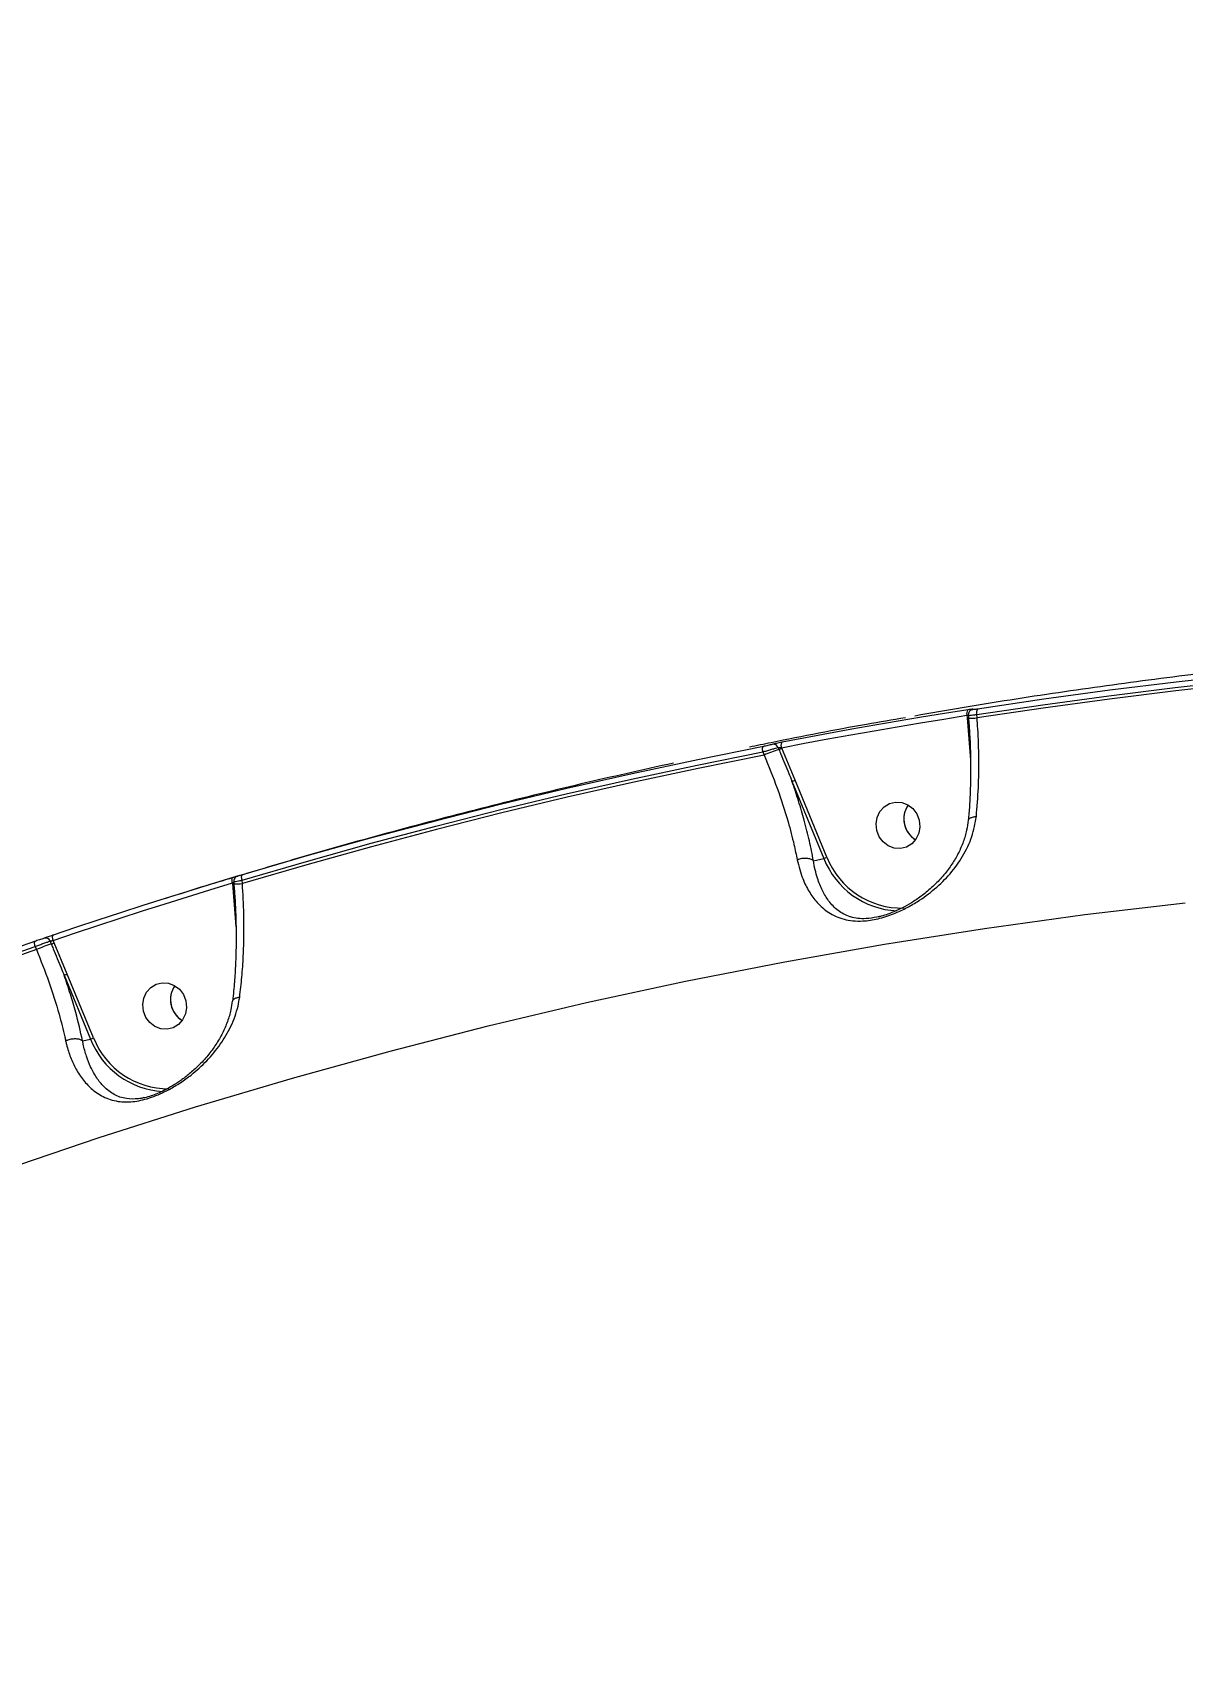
# Model space of a CAD drawing. Header units: millimetres. Extents: x -6328 to 5334, y -5037 to 4112.
# Drawn here: x -2797.9 to -2576.2, y 1556.2 to 1868.8 of the extents above; entities that cross this region are included whole.
import ezdxf

# ---------------------------------------------------------------- set-up
doc = ezdxf.new("R2010")
doc.units = ezdxf.units.MM
for name, color, linetype in [('DIKOM_ОБЪЕКТ', 7, 'Continuous'), ('DIKOM_РАЗМЕР_ЗОНА', 7, 'Continuous'), ('DIKOM_РАЗМЕР_ОБЪЕКТА', 7, 'Continuous')]:
    doc.layers.add(name, color=color, linetype=linetype)
doc.styles.add('style1', font='arial.ttf', dxfattribs={"width": 0.8})
doc.dimstyles.new('1-50', dxfattribs={"dimtxt": 300, "dimasz": 200, "dimexe": 100, "dimexo": 0, "dimgap": 100, "dimtad": 1, "dimtxsty": 'style1', "dimcen": 200, "dimclrd": 7, "dimclre": 7, "dimclrt": 7, "dimadec": 1, "dimazin": 2, "dimtfac": 1, "dimtmove": 0, "dimatfit": 2, "dimfxl": 0, "dimlwd": 25, "dimlwe": 18, "dimarcsym": 0})

# ---------------------------------------------------------------- blocks, each defined once
blk = doc.blocks.new('*D2')
at = {"layer": 'Defpoints', "color": 0, "transparency": 16777216}
for p in [(-5303.77, 2121.42), (-1621.11, 2121.42), (560.33, -2395.62)]:
    blk.add_point(p, dxfattribs=at)
at = {"layer": 'DIKOM_РАЗМЕР_ОБЪЕКТА', "color": 7, "lineweight": 18, "transparency": 16777216}
for p, q in [((-1621.11, 2121.42), (-5403.77, 2121.42)), ((560.33, -2395.62), (-5403.77, -2395.62))]:
    blk.add_line(p, q, dxfattribs=at)
at = {"layer": 'DIKOM_РАЗМЕР_ОБЪЕКТА', "color": 7, "lineweight": 25, "transparency": 16777216}
blk.add_line((-5303.77, -2195.62), (-5303.77, 1921.42), dxfattribs=at)
at = {"layer": 'DIKOM_РАЗМЕР_ОБЪЕКТА', "color": 7, "transparency": 16777216}
for points in [[(-5337.11, 1921.42), (-5270.44, 1921.42), (-5303.77, 2121.42)], [(-5337.11, -2195.62), (-5270.44, -2195.62), (-5303.77, -2395.62)]]:
    blk.add_solid(points, dxfattribs=at)
at = {"layer": 'DIKOM_РАЗМЕР_ОБЪЕКТА', "color": 7, "transparency": 16777216, "insert": (-5556.94, -137.1), "char_height": 300, "attachment_point": 5, "rotation": 90, "style": 'style1'}
blk.add_mtext('4500', dxfattribs=at)
blk = doc.blocks.new('*D3')
at = {"layer": 'Defpoints', "color": 0, "transparency": 16777216}
for p in [(-1814.92, 4111.71), (-5877.98, -3895.62), (33.33, -3895.62)]:
    blk.add_point(p, dxfattribs=at)
at = {"layer": 'DIKOM_РАЗМЕР_ЗОНА', "color": 7, "lineweight": 18, "transparency": 16777216}
for p, q in [((-1814.92, 4111.71), (-5977.98, 4111.71)), ((33.33, -3895.62), (-5977.98, -3895.62))]:
    blk.add_line(p, q, dxfattribs=at)
at = {"layer": 'DIKOM_РАЗМЕР_ЗОНА', "color": 7, "lineweight": 25, "transparency": 16777216}
blk.add_line((-5877.98, 3911.71), (-5877.98, -3695.62), dxfattribs=at)
at = {"layer": 'DIKOM_РАЗМЕР_ЗОНА', "color": 7, "transparency": 16777216}
for points in [[(-5911.31, 3911.71), (-5844.65, 3911.71), (-5877.98, 4111.71)], [(-5911.31, -3695.62), (-5844.65, -3695.62), (-5877.98, -3895.62)]]:
    blk.add_solid(points, dxfattribs=at)
at = {"layer": 'DIKOM_РАЗМЕР_ЗОНА', "color": 7, "transparency": 16777216, "insert": (-6131.15, 108.05), "char_height": 300, "attachment_point": 5, "rotation": 90, "style": 'style1'}
blk.add_mtext('8000', dxfattribs=at)

msp = doc.modelspace()

# ---------------------------------------------------------------- linework, layer by layer
at = {"layer": 'DIKOM_ОБЪЕКТ', "color": 7, "linetype": 'Continuous', "lineweight": 15}
for p, q in [((-2617.726, 1737.237), (-2617.683, 1736.729)), ((-2617.683, 1736.729), (-2617.18, 1730.234)), ((-2617.459, 1737.286), (-2617.41, 1736.703)), ((-2617.41, 1736.703), (-2617.409, 1736.699)), ((-2615.784, 1736.728), (-2615.84, 1737.387)), ((-2657.077, 1730.191), (-2656.821, 1729.568)), ((-2654.141, 1731.033), (-2653.986, 1730.657)), ((-2653.419, 1730.874), (-2653.47, 1731)), ((-2650.853, 1724.76), (-2653.419, 1730.874)), ((-2617.18, 1730.234), (-2617.047, 1728.638)), ((-2651.455, 1724.534), (-2645.313, 1709.649)), ((-2644.711, 1709.875), (-2650.853, 1724.76)), ((-2647.323, 1709.225), (-2645.313, 1709.649)), ((-2759.316, 1704.933), (-2759.305, 1704.798)), ((-2759.305, 1704.798), (-2758.791, 1698.178)), ((-2759.067, 1705.188), (-2759.032, 1704.772)), ((-2759.032, 1704.772), (-2759.031, 1704.769)), ((-2757.406, 1704.797), (-2757.462, 1705.469)), ((-2757.163, 1706.572), (-2757.384, 1706.506)), ((-2758.791, 1698.178), (-2758.651, 1696.495)), ((-2797.35, 1692.687), (-2797.098, 1692.076)), ((-2794.487, 1693.708), (-2794.263, 1693.165)), ((-2793.696, 1693.382), (-2793.89, 1693.853)), ((-2791.178, 1687.384), (-2793.696, 1693.382)), ((-2791.78, 1687.157), (-2786.694, 1674.831)), ((-2786.092, 1675.058), (-2791.178, 1687.384)), ((-2788.218, 1674.51), (-2786.694, 1674.831)), ((-2776.403, 1663.557), (-2776.653, 1663.491))]:
    msp.add_line(p, q, dxfattribs=at)
at = {"layer": 'DIKOM_ОБЪЕКТ', "color": 7, "linetype": 'Continuous', "lineweight": 15, "flags": 128}
for points in [[(-2615.84, 1737.387), (-2603.108, 1739.271), (-2590.354, 1741), (-2577.578, 1742.574), (-2564.782, 1743.993), (-2551.967, 1745.256), (-2539.136, 1746.364), (-2526.29, 1747.316), (-2513.431, 1748.113)], [(-2513.165, 1747.467), (-2526.051, 1746.672), (-2538.923, 1745.72), (-2551.781, 1744.611), (-2564.622, 1743.347), (-2577.444, 1741.926), (-2590.247, 1740.349), (-2603.027, 1738.616), (-2615.784, 1736.728)], [(-2513.173, 1749.178), (-2526.043, 1748.381), (-2538.9, 1747.428), (-2551.741, 1746.319), (-2564.566, 1745.055), (-2577.373, 1743.635), (-2590.16, 1742.059), (-2602.925, 1740.329), (-2615.666, 1738.443)], [(-2617.553, 1738.293), (-2622.036, 1737.58), (-2626.517, 1736.848), (-2630.994, 1736.096), (-2635.467, 1735.326), (-2639.938, 1734.536), (-2644.404, 1733.727), (-2648.868, 1732.898), (-2653.327, 1732.051)], [(-2616.861, 1738.293), (-2616.785, 1738.325), (-2616.61, 1738.371)], [(-2653.47, 1731), (-2649.015, 1731.846), (-2644.555, 1732.674), (-2640.092, 1733.482), (-2635.626, 1734.271), (-2631.156, 1735.041), (-2626.682, 1735.792), (-2622.206, 1736.524), (-2617.726, 1737.237)], [(-2653.47, 1731), (-2653.501, 1731.188), (-2653.517, 1731.373), (-2653.519, 1731.546), (-2653.506, 1731.702), (-2653.479, 1731.835), (-2653.439, 1731.94), (-2653.388, 1732.013), (-2653.327, 1732.051)], [(-2757.462, 1705.469), (-2745.05, 1709.095), (-2732.595, 1712.569), (-2720.101, 1715.89), (-2707.567, 1719.058), (-2694.996, 1722.073), (-2682.39, 1724.933), (-2669.75, 1727.639), (-2657.077, 1730.191)], [(-2656.938, 1731.241), (-2669.621, 1728.687), (-2682.272, 1725.979), (-2694.888, 1723.116), (-2707.47, 1720.099), (-2720.014, 1716.929), (-2732.519, 1713.605), (-2744.984, 1710.128), (-2757.406, 1706.499)], [(-2656.821, 1729.568), (-2669.519, 1727.013), (-2682.184, 1724.303), (-2694.816, 1721.437), (-2707.412, 1718.417), (-2719.97, 1715.242), (-2732.49, 1711.914), (-2744.969, 1708.432), (-2757.406, 1704.797)], [(-2657.077, 1730.191), (-2657.108, 1730.378), (-2657.125, 1730.562), (-2657.127, 1730.735), (-2657.115, 1730.89), (-2657.089, 1731.023), (-2657.05, 1731.128), (-2656.999, 1731.202), (-2656.938, 1731.241)], [(-2635.115, 1715.035), (-2635.248, 1716.308), (-2635.038, 1717.56), (-2634.504, 1718.688), (-2633.688, 1719.602), (-2632.657, 1720.228), (-2631.493, 1720.514), (-2630.292, 1720.438), (-2629.151, 1720.006), (-2628.162, 1719.253), (-2627.405, 1718.24), (-2626.941, 1717.048), (-2626.809, 1715.775), (-2627.018, 1714.524), (-2627.552, 1713.396), (-2628.368, 1712.482), (-2629.4, 1711.856), (-2630.563, 1711.569), (-2631.764, 1711.645), (-2632.905, 1712.077), (-2633.895, 1712.831), (-2634.652, 1713.844), (-2635.115, 1715.035)], [(-2793.89, 1693.853), (-2789.588, 1695.303), (-2785.281, 1696.735), (-2780.968, 1698.147), (-2776.649, 1699.542), (-2772.324, 1700.918), (-2767.994, 1702.275), (-2763.658, 1703.613), (-2759.316, 1704.933)], [(-2759.261, 1705.963), (-2763.606, 1704.642), (-2767.945, 1703.302), (-2772.279, 1701.944), (-2776.607, 1700.567), (-2780.93, 1699.172), (-2785.247, 1697.758), (-2789.558, 1696.325), (-2793.863, 1694.874)], [(-2759.316, 1704.933), (-2759.363, 1705.118), (-2759.395, 1705.298), (-2759.412, 1705.468), (-2759.413, 1705.621), (-2759.397, 1705.751), (-2759.365, 1705.853), (-2759.319, 1705.925), (-2759.261, 1705.963)], [(-2757.462, 1705.469), (-2757.508, 1705.653), (-2757.54, 1705.833), (-2757.557, 1706.002), (-2757.557, 1706.155), (-2757.541, 1706.285), (-2757.51, 1706.388), (-2757.465, 1706.46), (-2757.406, 1706.499)], [(-2929.346, 1595.885), (-2911.801, 1604.584), (-2894.103, 1612.944), (-2876.26, 1620.963), (-2858.276, 1628.638), (-2840.157, 1635.967), (-2821.909, 1642.947), (-2803.538, 1649.577), (-2785.05, 1655.853), (-2766.451, 1661.774), (-2747.746, 1667.339), (-2728.941, 1672.545), (-2710.043, 1677.391), (-2691.057, 1681.875), (-2671.99, 1685.995), (-2652.848, 1689.751), (-2633.637, 1693.142), (-2614.362, 1696.165), (-2595.03, 1698.821), (-2575.647, 1701.108)], [(-2793.89, 1693.853), (-2793.942, 1694.036), (-2793.98, 1694.215), (-2794.001, 1694.383), (-2794.006, 1694.534), (-2793.994, 1694.663), (-2793.965, 1694.765), (-2793.921, 1694.836), (-2793.863, 1694.874)], [(-2797.326, 1693.706), (-2809.497, 1689.457), (-2821.617, 1685.059), (-2833.685, 1680.513), (-2845.7, 1675.82), (-2857.661, 1670.981), (-2869.565, 1665.995), (-2881.411, 1660.865), (-2893.198, 1655.589)], [(-2893.142, 1654.601), (-2881.365, 1659.872), (-2869.528, 1664.999), (-2857.634, 1669.98), (-2845.683, 1674.816), (-2833.678, 1679.505), (-2821.62, 1684.046), (-2809.51, 1688.441), (-2797.35, 1692.687)], [(-2797.098, 1692.076), (-2809.283, 1687.822), (-2821.418, 1683.419), (-2833.501, 1678.867), (-2845.53, 1674.168), (-2857.505, 1669.321), (-2869.423, 1664.328), (-2881.283, 1659.189), (-2893.084, 1653.905)], [(-2797.35, 1692.687), (-2797.402, 1692.869), (-2797.44, 1693.047), (-2797.462, 1693.214), (-2797.467, 1693.365), (-2797.456, 1693.494), (-2797.428, 1693.596), (-2797.384, 1693.668), (-2797.326, 1693.706)], [(-2776.496, 1680.218), (-2776.628, 1681.491), (-2776.419, 1682.742), (-2775.884, 1683.871), (-2775.069, 1684.785), (-2774.037, 1685.41), (-2772.874, 1685.697), (-2771.673, 1685.621), (-2770.531, 1685.189), (-2769.542, 1684.436), (-2768.785, 1683.422), (-2768.321, 1682.231), (-2768.189, 1680.958), (-2768.398, 1679.706), (-2768.933, 1678.578), (-2769.749, 1677.664), (-2770.78, 1677.038), (-2771.943, 1676.752), (-2773.145, 1676.828), (-2774.286, 1677.26), (-2775.275, 1678.013), (-2776.032, 1679.026), (-2776.496, 1680.218)]]:
    msp.add_lwpolyline(points, dxfattribs=at)
at = {"layer": 'DIKOM_ОБЪЕКТ', "color": 7, "linetype": 'Continuous', "lineweight": 15}
for centre, radius, start, end in [((-2616.705, 1737.612), 1.088, 141.23, 200.18669), ((-2614.806, 1737.76), 1.099, 141.54125, 199.84553), ((-2617.392, 1732.96), 3.78, 90.33199, 94.42647), ((-2616.758, 1745.756), 9.08, 265.89034, 276.15739), ((-2646.211, 1706.163), 25.698, 107.61132, 114.38579), ((-2655.02, 1730.724), 0.932, 19.37849, 97.01743), ((-2655.541, 1735.555), 5.14, 287.61132, 294.38579), ((-2652.696, 1728.746), 4.391, 286.41433, 294.81148), ((-2625.216, 1717.267), 4.678, 145.03347, 238.77963), ((-2625.276, 1717.294), 4.614, 144.87837, 194.14495), ((-2625.25, 1717.222), 4.622, 193.20308, 238.84923), ((-2646.554, 1713.861), 4.392, 286.41461, 294.8113), ((-2630.352, 1715.528), 15.432, 201.48899, 271.60267), ((-2630.423, 1715.554), 16.018, 201.63131, 266.99379), ((-2759.013, 1701.029), 3.78, 90.33199, 94.42647), ((-2758.378, 1713.779), 9.034, 265.85303, 276.17403), ((-2795.357, 1693.401), 0.923, 19.44044, 104.94853), ((-2786.487, 1668.671), 25.698, 107.61132, 114.38579), ((-2795.818, 1698.063), 5.14, 287.61132, 294.38579), ((-2793.021, 1691.37), 4.391, 286.41433, 294.81148), ((-2766.597, 1682.45), 4.678, 145.03373, 238.77936), ((-2766.657, 1682.477), 4.614, 144.87837, 194.14495), ((-2766.63, 1682.405), 4.622, 193.20308, 238.84923), ((-2787.935, 1679.044), 4.392, 286.41461, 294.8113), ((-2771.795, 1680.743), 16.028, 201.64208, 266.41291), ((-2771.717, 1680.723), 15.45, 201.51058, 270.4632)]:
    msp.add_arc(centre, radius, start, end, dxfattribs=at)
for points, knots in [([(-2540.521, 1748.728), (-2541.778, 1748.619), (-2549.261, 1747.97), (-2562.94, 1746.473), (-2581.55, 1744.228), (-2600.111, 1741.625), (-2615.514, 1739.259), (-2624.707, 1737.639), (-2627.749, 1737.103)], [0, 0, 0, 0, 0.0429913, 0.2559544, 0.4688935, 0.6818117, 0.8947122, 1, 1, 1, 1]), ([(-2616.61, 1738.371), (-2616.605, 1738.373), (-2616.573, 1738.389), (-2616.587, 1738.407), (-2616.772, 1738.399), (-2617.1, 1738.362), (-2617.402, 1738.316), (-2617.553, 1738.293)], [0, 0, 0, 0, 0.0385716, 0.2780899, 0.5183557, 0.7592314, 1, 1, 1, 1]), ([(-2616.86, 1738.292), (-2616.867, 1738.29), (-2616.917, 1738.27), (-2617.058, 1738.185), (-2617.248, 1738.011), (-2617.405, 1737.744), (-2617.481, 1737.482), (-2617.452, 1737.326), (-2617.444, 1737.287)], [0, 0, 0, 0, 0.0234569, 0.1897568, 0.39626, 0.6342494, 0.9064332, 1, 1, 1, 1]), ([(-2615.666, 1738.443), (-2615.817, 1738.421), (-2616.119, 1738.377), (-2616.448, 1738.341), (-2616.633, 1738.335), (-2616.647, 1738.353), (-2616.614, 1738.369), (-2616.61, 1738.371)], [0, 0, 0, 0, 0.240665, 0.4814361, 0.721633, 0.9612014, 1, 1, 1, 1]), ([(-2629.602, 1736.781), (-2632.095, 1736.352), (-2640.744, 1734.865), (-2650.756, 1732.961), (-2658.253, 1731.388), (-2659.638, 1731.097)], [0, 0, 0, 0, 0.2482694, 0.8611478, 1, 1, 1, 1]), ([(-2617.726, 1737.237), (-2617.677, 1737.253), (-2617.581, 1737.285), (-2617.491, 1737.313), (-2617.468, 1737.317), (-2617.464, 1737.318)], [0, 0, 0, 0, 0.4517685, 0.8987936, 1, 1, 1, 1]), ([(-2617.437, 1736.697), (-2617.366, 1735.804), (-2617.197, 1733.704), (-2617.057, 1730.385), (-2616.999, 1726.775), (-2617.059, 1723.219), (-2617.206, 1719.943), (-2617.386, 1717.92), (-2617.467, 1717.008)], [0, 0, 0, 0, 0.1330714, 0.31261, 0.4928268, 0.6730833, 0.8527435, 1, 1, 1, 1]), ([(-2617.425, 1737.289), (-2617.428, 1737.28), (-2617.437, 1737.256), (-2617.136, 1737.262), (-2616.598, 1737.302), (-2616.092, 1737.359), (-2615.84, 1737.387)], [0, 0, 0, 0, 0.1646168, 0.4427577, 0.721516, 1, 1, 1, 1]), ([(-2615.916, 1717.738), (-2615.764, 1719.572), (-2615.466, 1723.172), (-2615.394, 1728.881), (-2615.541, 1733.406), (-2615.733, 1736.03), (-2615.784, 1736.728)], [0, 0, 0, 0, 0.3028924, 0.5944611, 0.8920287, 1, 1, 1, 1]), ([(-2653.327, 1732.051), (-2653.364, 1732.044), (-2653.558, 1732.006), (-2653.933, 1731.93), (-2654.42, 1731.825), (-2654.851, 1731.725), (-2655.04, 1731.674), (-2655.134, 1731.649)], [0, 0, 0, 0, 0.0557734, 0.2968037, 0.5326623, 0.7662387, 1, 1, 1, 1]), ([(-2657.077, 1730.191), (-2657.019, 1730.207), (-2656.707, 1730.297), (-2656.102, 1730.472), (-2655.313, 1730.699), (-2654.608, 1730.901), (-2654.297, 1730.989), (-2654.141, 1731.033)], [0, 0, 0, 0, 0.0547627, 0.2944094, 0.5301252, 0.7646885, 1, 1, 1, 1]), ([(-2655.134, 1731.649), (-2655.228, 1731.623), (-2655.417, 1731.572), (-2655.848, 1731.47), (-2656.334, 1731.363), (-2656.709, 1731.286), (-2656.902, 1731.248), (-2656.938, 1731.241)], [0, 0, 0, 0, 0.2340719, 0.4679654, 0.7039629, 0.944859, 1, 1, 1, 1]), ([(-2656.821, 1729.568), (-2655.953, 1727.437), (-2654.191, 1723.113), (-2652.339, 1717.309), (-2651.13, 1712.73), (-2650.647, 1710.365), (-2650.451, 1709.4)], [0, 0, 0, 0, 0.3072584, 0.6233184, 0.8463529, 1, 1, 1, 1]), ([(-2654.141, 1731.033), (-2654.108, 1731.039), (-2654.042, 1731.053), (-2653.882, 1731.052), (-2653.701, 1731.038), (-2653.56, 1731.017), (-2653.485, 1731.002), (-2653.47, 1731)], [0, 0, 0, 0, 0.2178619, 0.443589, 0.6835988, 0.9397725, 1, 1, 1, 1]), ([(-2653.986, 1730.657), (-2653.859, 1730.349), (-2653.224, 1728.813), (-2652.368, 1726.777), (-2651.661, 1725.04), (-2651.455, 1724.534)], [0, 0, 0, 0, 0.1504218, 0.7521282, 1, 1, 1, 1]), ([(-2674.27, 1728.036), (-2680.216, 1726.712), (-2692.258, 1724.03), (-2710.307, 1719.607), (-2728.429, 1714.852), (-2744.088, 1710.5), (-2753.669, 1707.613), (-2757.27, 1706.528)], [0, 0, 0, 0, 0.2131044, 0.431556, 0.6500078, 0.8684629, 1, 1, 1, 1]), ([(-2647.323, 1709.225), (-2647.565, 1710.48), (-2648.052, 1713.003), (-2649.037, 1716.873), (-2650.158, 1720.727), (-2651.021, 1723.261), (-2651.455, 1724.534)], [0, 0, 0, 0, 0.2595447, 0.5218385, 0.7598795, 1, 1, 1, 1]), ([(-2650.451, 1709.4), (-2650.133, 1708.147), (-2649.558, 1705.874), (-2648.192, 1703.204), (-2646.557, 1700.961), (-2644.409, 1699.092), (-2642.062, 1698.013), (-2639.759, 1697.595), (-2637.602, 1697.546), (-2634.888, 1697.952), (-2632.039, 1698.868), (-2629.505, 1700.019), (-2626.793, 1701.565), (-2623.845, 1703.734), (-2620.889, 1706.655), (-2618.444, 1710.034), (-2616.624, 1713.743), (-2616.147, 1716.437), (-2615.916, 1717.738)], [0, 0, 0, 0, 0.0785517, 0.1424077, 0.2076086, 0.2856911, 0.3665348, 0.4050987, 0.4448429, 0.4974371, 0.549685, 0.5917849, 0.6349331, 0.7063605, 0.7797217, 0.8533218, 0.9291388, 1, 1, 1, 1]), ([(-2617.505, 1717.022), (-2617.587, 1716.374), (-2617.767, 1714.956), (-2618.41, 1712.814), (-2619.351, 1710.609), (-2620.605, 1708.487), (-2622.153, 1706.431), (-2623.984, 1704.482), (-2625.96, 1702.783), (-2627.897, 1701.409), (-2629.677, 1700.355), (-2631.346, 1699.534), (-2632.866, 1698.943), (-2633.947, 1698.583), (-2634.472, 1698.477), (-2634.57, 1698.457)], [0, 0, 0, 0, 0.0760901, 0.1664002, 0.2597586, 0.3552307, 0.453395, 0.5571998, 0.6602201, 0.744942, 0.8179094, 0.8820893, 0.939999, 0.9887736, 1, 1, 1, 1]), ([(-2617.426, 1717.007), (-2617.406, 1717.093), (-2617.36, 1717.287), (-2616.962, 1717.53), (-2616.469, 1717.67), (-2616.095, 1717.722), (-2615.958, 1717.734), (-2615.916, 1717.738)], [0, 0, 0, 0, 0.2378839, 0.538469, 0.8390552, 0.9503175, 1, 1, 1, 1]), ([(-2647.326, 1709.226), (-2647.489, 1709.331), (-2647.815, 1709.542), (-2648.554, 1709.684), (-2649.379, 1709.676), (-2649.981, 1709.553), (-2650.326, 1709.445), (-2650.408, 1709.416), (-2650.451, 1709.4)], [0, 0, 0, 0, 0.231622, 0.4632441, 0.6948665, 0.9264897, 0.9610341, 1, 1, 1, 1]), ([(-2647.326, 1709.226), (-2647.325, 1709.226), (-2647.324, 1709.225), (-2647.323, 1709.225), (-2647.323, 1709.225)], [0, 0, 0, 0, 0.6212169, 1, 1, 1, 1]), ([(-2635.069, 1698.361), (-2635.786, 1698.228), (-2637.135, 1697.977), (-2638.802, 1698.071), (-2639.743, 1698.266), (-2641.099, 1698.684), (-2642.664, 1699.542), (-2644.343, 1701.299), (-2645.631, 1703.421), (-2646.653, 1705.94), (-2647.143, 1708.008), (-2647.326, 1709.226), (-2647.326, 1709.226)], [0, 0, 0, 0, 0.0827409, 0.1556849, 0.2318967, 0.2357956, 0.3961055, 0.5630743, 0.6977979, 0.8348329, 0.9999158, 1, 1, 1, 1]), ([(-2758.362, 1706.202), (-2760.382, 1705.607), (-2765.02, 1704.241), (-2769.622, 1702.759), (-2772.22, 1701.922)], [0, 0, 0, 0, 0.4354685, 1, 1, 1, 1]), ([(-2759.057, 1704.767), (-2758.984, 1703.872), (-2758.812, 1701.75), (-2758.666, 1698.386), (-2758.602, 1694.712), (-2758.651, 1691.088), (-2758.813, 1687.561), (-2759.035, 1684.567), (-2759.246, 1682.818), (-2759.326, 1682.152)], [0, 0, 0, 0, 0.1150161, 0.2728789, 0.4312194, 0.5894544, 0.7470833, 0.9037152, 1, 1, 1, 1]), ([(-2759.316, 1704.933), (-2759.269, 1704.971), (-2759.177, 1705.046), (-2759.089, 1705.122), (-2759.067, 1705.144), (-2759.064, 1705.148)], [0, 0, 0, 0, 0.4638026, 0.9094705, 1, 1, 1, 1]), ([(-2758.334, 1706.234), (-2758.33, 1706.235), (-2758.298, 1706.246), (-2758.305, 1706.247), (-2758.482, 1706.196), (-2758.808, 1706.099), (-2759.11, 1706.008), (-2759.261, 1705.963)], [0, 0, 0, 0, 0.027856, 0.2650195, 0.5077103, 0.7539625, 1, 1, 1, 1]), ([(-2758.371, 1706.221), (-2758.383, 1706.217), (-2758.402, 1706.211), (-2758.456, 1706.19), (-2758.571, 1706.137), (-2758.734, 1706.028), (-2758.92, 1705.82), (-2759.06, 1705.531), (-2759.063, 1705.305), (-2759.064, 1705.193)], [0, 0, 0, 0, 0.0806122, 0.1436381, 0.2035536, 0.3603066, 0.5389306, 0.7732024, 1, 1, 1, 1]), ([(-2759.032, 1705.19), (-2759.037, 1705.186), (-2759.051, 1705.172), (-2758.761, 1705.217), (-2758.225, 1705.315), (-2757.716, 1705.418), (-2757.462, 1705.469)], [0, 0, 0, 0, 0.1518462, 0.4331232, 0.7172344, 1, 1, 1, 1]), ([(-2758.369, 1706.222), (-2758.369, 1706.222), (-2758.367, 1706.223), (-2758.377, 1706.22), (-2758.383, 1706.217)], [0, 0, 0, 0, 0.3417512, 1, 1, 1, 1]), ([(-2757.956, 1706.336), (-2758.03, 1706.315), (-2758.217, 1706.26), (-2758.359, 1706.221), (-2758.37, 1706.221), (-2758.337, 1706.233), (-2758.334, 1706.234)], [0, 0, 0, 0, 0.2346034, 0.5998202, 0.9571154, 1, 1, 1, 1]), ([(-2757.406, 1706.499), (-2757.563, 1706.452), (-2757.778, 1706.388), (-2757.918, 1706.347), (-2757.956, 1706.336)], [0, 0, 0, 0, 0.7314734, 1, 1, 1, 1]), ([(-2757.933, 1682.931), (-2757.782, 1684.207), (-2757.477, 1686.774), (-2757.212, 1690.776), (-2757.089, 1694.834), (-2757.101, 1699.5), (-2757.293, 1702.834), (-2757.406, 1704.797)], [0, 0, 0, 0, 0.1872854, 0.3765509, 0.5570061, 0.7391968, 1, 1, 1, 1]), ([(-2472.747, 1704.679), (-2475.086, 1702.986), (-2479.826, 1699.555), (-2486.899, 1692.954), (-2493.987, 1685.27), (-2501.006, 1676.437), (-2508.054, 1666.32), (-2514.268, 1656.213), (-2519.678, 1646.492), (-2524.07, 1637.978), (-2528.234, 1629.318), (-2532.179, 1620.561), (-2536.038, 1611.427), (-2540.614, 1599.89), (-2545.812, 1585.652), (-2551.447, 1568.555), (-2556.579, 1551.315), (-2561.231, 1534.086), (-2565.271, 1517.624), (-2568.873, 1501.526), (-2572.016, 1486.177), (-2574.893, 1470.783), (-2577.803, 1453.689), (-2580.61, 1435.146), (-2583.238, 1415.142), (-2585.351, 1396.42), (-2587.074, 1378.45), (-2588.431, 1361.598), (-2589.522, 1344.965), (-2590.454, 1326.765), (-2591.121, 1307.356), (-2591.45, 1286.802), (-2591.416, 1267.904), (-2591.085, 1250.062), (-2590.52, 1233.586), (-2589.72, 1217.563), (-2588.692, 1201.945), (-2587.439, 1186.448), (-2586.401, 1176.298), (-2585.881, 1171.218)], [0, 0, 0, 0, 0.0301137, 0.0610473, 0.0920745, 0.1234593, 0.154942, 0.1881633, 0.2101597, 0.2321896, 0.2521642, 0.2721387, 0.2922143, 0.3122899, 0.3452906, 0.3784047, 0.4106071, 0.4400732, 0.4696198, 0.4950073, 0.5204462, 0.5445895, 0.568777, 0.6010324, 0.6305467, 0.6601415, 0.68557, 0.7110497, 0.7352314, 0.7594571, 0.7917932, 0.8213808, 0.8510491, 0.8765399, 0.9020822, 0.9263226, 0.9506071, 0.9752803, 1, 1, 1, 1]), ([(-2634.567, 1698.448), (-2634.592, 1698.44), (-2634.765, 1698.381), (-2634.929, 1698.37), (-2635.069, 1698.361)], [0, 0, 0, 0, 0.140542, 1, 1, 1, 1]), ([(-2795.596, 1694.293), (-2795.689, 1694.262), (-2795.876, 1694.199), (-2796.3, 1694.056), (-2796.773, 1693.895), (-2797.124, 1693.776), (-2797.3, 1693.715), (-2797.326, 1693.706)], [0, 0, 0, 0, 0.2393873, 0.4786703, 0.7179146, 0.9577109, 1, 1, 1, 1]), ([(-2793.863, 1694.874), (-2793.889, 1694.865), (-2794.066, 1694.805), (-2794.418, 1694.686), (-2794.891, 1694.527), (-2795.315, 1694.385), (-2795.502, 1694.324), (-2795.596, 1694.293)], [0, 0, 0, 0, 0.0426165, 0.282457, 0.5216215, 0.7607575, 1, 1, 1, 1]), ([(-2797.35, 1692.687), (-2797.306, 1692.703), (-2797.017, 1692.814), (-2796.439, 1693.03), (-2795.658, 1693.312), (-2794.956, 1693.557), (-2794.643, 1693.658), (-2794.487, 1693.708)], [0, 0, 0, 0, 0.0422597, 0.2819829, 0.5212715, 0.7606222, 1, 1, 1, 1]), ([(-2797.098, 1692.076), (-2796.276, 1690.015), (-2794.608, 1685.833), (-2792.848, 1680.17), (-2791.9, 1676.425), (-2791.539, 1674.752), (-2791.485, 1674.501)], [0, 0, 0, 0, 0.3434989, 0.6969397, 0.9545307, 1, 1, 1, 1]), ([(-2794.487, 1693.708), (-2794.456, 1693.72), (-2794.395, 1693.743), (-2794.25, 1693.783), (-2794.086, 1693.819), (-2793.962, 1693.842), (-2793.899, 1693.852), (-2793.89, 1693.853)], [0, 0, 0, 0, 0.2368888, 0.4742431, 0.7137485, 0.9566078, 1, 1, 1, 1]), ([(-2794.263, 1693.165), (-2794.136, 1692.857), (-2793.501, 1691.321), (-2792.66, 1689.324), (-2791.97, 1687.625), (-2791.78, 1687.157)], [0, 0, 0, 0, 0.1533124, 0.7665831, 1, 1, 1, 1]), ([(-2788.218, 1674.51), (-2788.628, 1676.316), (-2789.294, 1679.254), (-2790.549, 1683.528), (-2791.368, 1685.944), (-2791.78, 1687.157)], [0, 0, 0, 0, 0.4427007, 0.7201669, 1, 1, 1, 1]), ([(-2791.485, 1674.501), (-2791.433, 1674.272), (-2791.178, 1673.155), (-2790.569, 1671.275), (-2789.477, 1668.936), (-2788.071, 1666.827), (-2786.236, 1664.93), (-2783.955, 1663.464), (-2781.289, 1662.696), (-2778.718, 1662.712), (-2776.612, 1663.105), (-2774.939, 1663.601), (-2773.209, 1664.29), (-2771.324, 1665.22), (-2769.318, 1666.426), (-2766.83, 1668.23), (-2764.167, 1670.652), (-2761.567, 1673.794), (-2759.502, 1677.32), (-2758.354, 1680.432), (-2758.03, 1682.357), (-2757.933, 1682.931)], [0, 0, 0, 0, 0.013455, 0.0657647, 0.1192356, 0.1826302, 0.2473566, 0.3250329, 0.4053504, 0.467846, 0.4985595, 0.5302984, 0.5609722, 0.5926248, 0.6340457, 0.6764914, 0.747173, 0.8197567, 0.8928425, 0.9680649, 1, 1, 1, 1]), ([(-2759.377, 1682.168), (-2759.45, 1681.608), (-2759.626, 1680.269), (-2760.259, 1678.188), (-2761.214, 1675.946), (-2762.49, 1673.769), (-2764.039, 1671.665), (-2765.774, 1669.776), (-2767.538, 1668.178), (-2769.217, 1666.896), (-2770.82, 1665.85), (-2772.334, 1665.008), (-2773.735, 1664.355), (-2775.053, 1663.866), (-2776.028, 1663.582), (-2776.526, 1663.503), (-2776.649, 1663.483)], [0, 0, 0, 0, 0.0662797, 0.1583152, 0.2529464, 0.3498287, 0.4496186, 0.5504502, 0.6347715, 0.7076267, 0.7737834, 0.8324608, 0.8847917, 0.9325668, 0.9833068, 1, 1, 1, 1]), ([(-2759.282, 1682.149), (-2759.261, 1682.242), (-2759.212, 1682.456), (-2758.814, 1682.723), (-2758.367, 1682.861), (-2758.053, 1682.915), (-2757.975, 1682.925), (-2757.933, 1682.931)], [0, 0, 0, 0, 0.247125, 0.5720077, 0.8968915, 0.9453449, 1, 1, 1, 1]), ([(-2788.221, 1674.511), (-2788.381, 1674.602), (-2788.702, 1674.785), (-2789.434, 1674.892), (-2790.253, 1674.856), (-2790.915, 1674.709), (-2791.312, 1674.571), (-2791.445, 1674.517), (-2791.485, 1674.501)], [0, 0, 0, 0, 0.2204855, 0.440971, 0.6614568, 0.8819434, 0.9635568, 1, 1, 1, 1]), ([(-2788.221, 1674.511), (-2788.22, 1674.51), (-2788.219, 1674.51), (-2788.218, 1674.51), (-2788.218, 1674.51)], [0, 0, 0, 0, 0.6959458, 1, 1, 1, 1]), ([(-2776.653, 1663.491), (-2776.743, 1663.466), (-2777.024, 1663.388), (-2778.135, 1663.274), (-2780.084, 1663.28), (-2782.229, 1664.088), (-2784.046, 1665.489), (-2785.518, 1667.311), (-2786.626, 1669.285), (-2787.498, 1671.487), (-2787.975, 1673.243), (-2788.182, 1674.297), (-2788.221, 1674.51), (-2788.221, 1674.511)], [0, 0, 0, 0, 0.0111825, 0.0345494, 0.1571718, 0.316391, 0.4818127, 0.6150998, 0.7506619, 0.8604515, 0.9722069, 0.999934, 1, 1, 1, 1])]:
    msp.add_open_spline(points, degree=3, knots=knots, dxfattribs=at)

# ---------------------------------------------------------------- dimensions: what is measured, and where the dimension line sits
at = {"layer": 'DIKOM_РАЗМЕР_ЗОНА'}
dim = msp.add_linear_dim(base=(-5877.98, -3895.616), p1=(-1814.925, 4111.709), p2=(33.33, -3895.616), angle=90, text='8000', dimstyle='1-50', dxfattribs=at)
dim.commit()
dim.dimension.update_dxf_attribs({"geometry": '*D3', "text_midpoint": (-5877.98, 108.046), "dimtype": 160})
at = {"layer": 'DIKOM_РАЗМЕР_ОБЪЕКТА'}
dim = msp.add_linear_dim(base=(-5303.773, 2121.419), p1=(560.33, -2395.616), p2=(-1621.109, 2121.419), angle=90, text='4500', dimstyle='1-50', dxfattribs=at)
dim.commit()
dim.dimension.update_dxf_attribs({"geometry": '*D2', "text_midpoint": (-5303.773, -137.099), "dimtype": 160})

doc.saveas('drawing.dxf')
